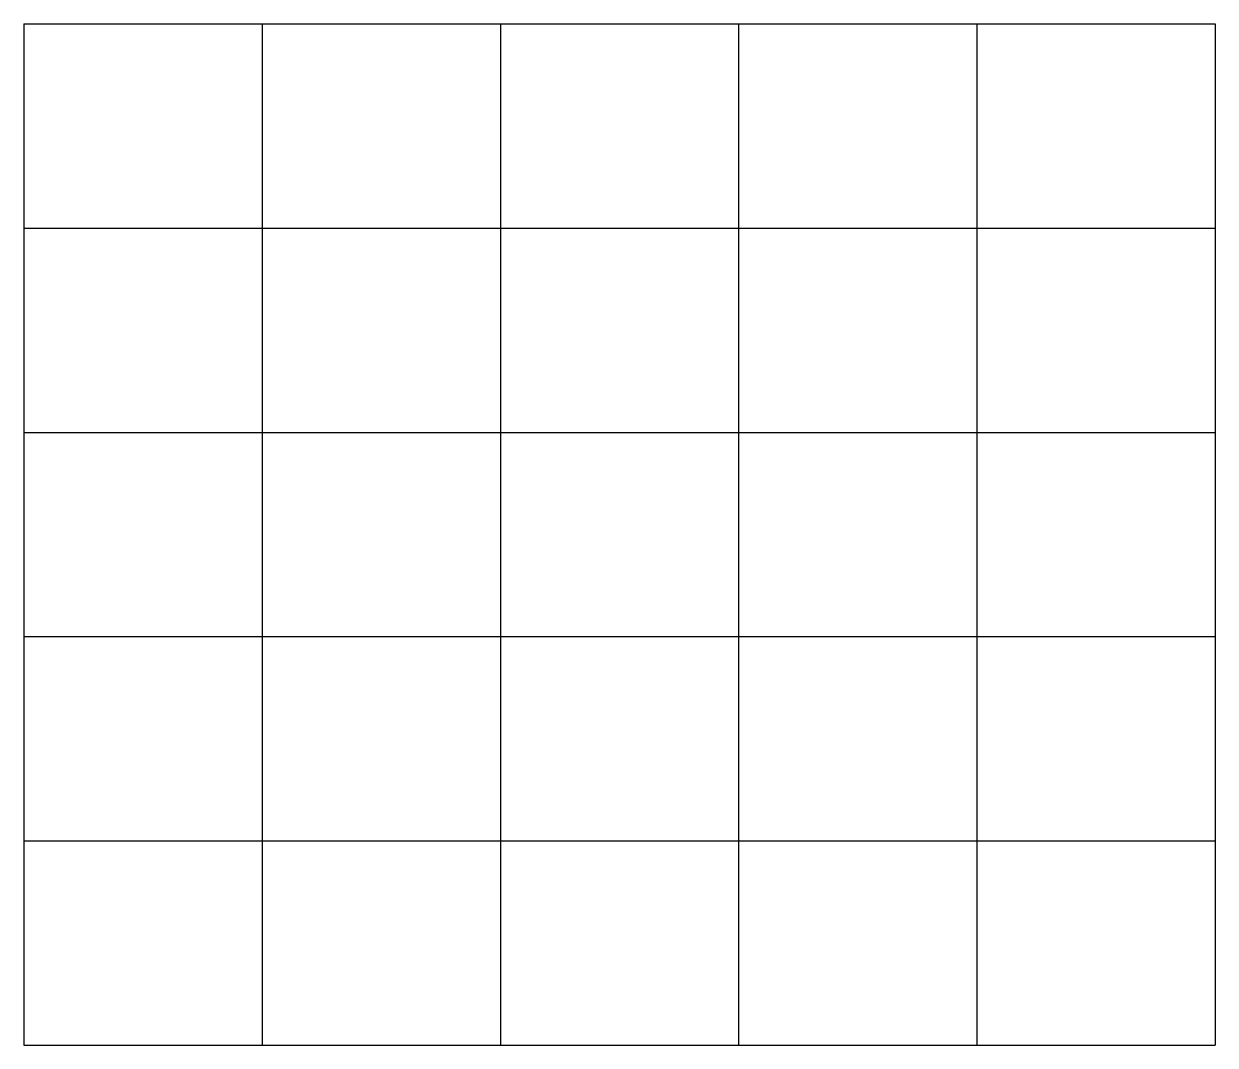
# Model space of a CAD drawing. Extents: x 0 to 5250, y -4500 to 0.
import ezdxf

# ---------------------------------------------------------------- set-up
doc = ezdxf.new("R2010")
doc.units = 0
doc.header["$LTSCALE"] = 1000
doc.header["$MEASUREMENT"] = 0

# ---------------------------------------------------------------- blocks, each defined once
blk = doc.blocks.new('*U10')
blk.add_line((-2625, 0), (2625, 0))
blk = doc.blocks.new('*U11')
at = {"layer": 'Defpoints', "color": 0, "linetype": 'ByBlock', "lineweight": -2, "transparency": 16777216}
for p in [(0, 0), (0, -900), (0, -1800), (0, -2700), (0, -3600), (0, -4500)]:
    blk.add_blockref('*U10', p, dxfattribs=at)
blk = doc.blocks.new('*U12')
blk.add_line((0, 2250), (0, -2250))
blk = doc.blocks.new('*U13')
at = {"layer": 'Defpoints', "color": 0, "linetype": 'ByBlock', "lineweight": -2, "transparency": 16777216}
for p in [(0, 0), (1050, 0), (2100, 0), (3150, 0), (4200, 0), (5250, 0)]:
    blk.add_blockref('*U12', p, dxfattribs=at)

msp = doc.modelspace()

# ---------------------------------------------------------------- block references
at = {"layer": 'Defpoints'}
for name, p in [('*U11', (2625, 0)), ('*U13', (0, -2250))]:
    msp.add_blockref(name, p, dxfattribs=at)

doc.saveas('drawing.dxf')
